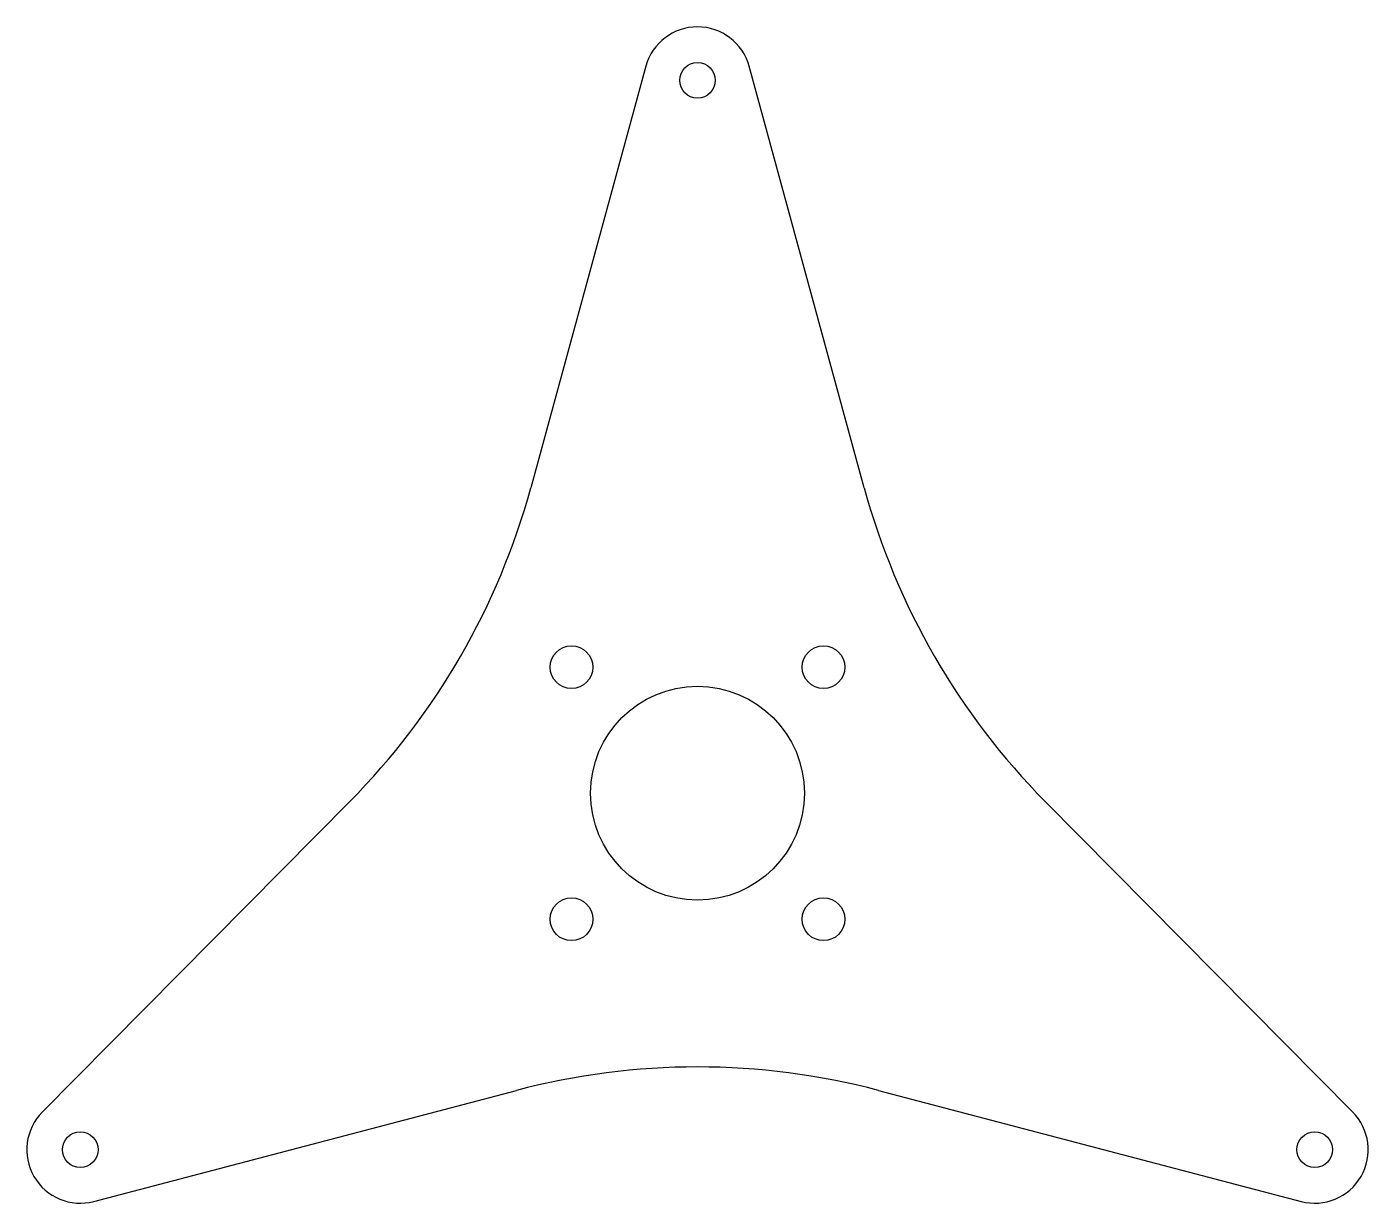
# Model space of a CAD drawing. Header units: millimetres. Extents: x -188 to 188, y -115 to 215.
import ezdxf

# ---------------------------------------------------------------- set-up
doc = ezdxf.new("R2010")
doc.units = ezdxf.units.MM

msp = doc.modelspace()

# ---------------------------------------------------------------- linework, layer by layer
at = {"color": 7, "linetype": 'Continuous', "lineweight": 25}
for p, q in [((-14.47, 203.95), (-46.77, 85.69)), ((46.77, 85.69), (14.47, 203.95)), ((-97.6, -2.34), (-183.86, -89.45)), ((183.86, -89.45), (97.6, -2.34)), ((-169.39, -114.51), (-50.82, -83.35)), ((50.82, -83.35), (169.39, -114.51))]:
    msp.add_line(p, q, dxfattribs=at)
for centre, radius in [((0, 200), 5), ((-35.36, 35.36), 6), ((35.36, 35.36), 6), ((0, 0), 30), ((-35.36, -35.36), 6), ((35.36, -35.36), 6), ((-173.21, -100), 5), ((173.21, -100), 5)]:
    msp.add_circle(centre, radius, dxfattribs=at)
for centre, radius, start, end in [((0, 200), 15, 15.2785, 164.7215), ((-239.71, 138.39), 200, 315.2785, 344.7215), ((239.71, 138.39), 200, 195.2785, 224.7215), ((0, -276.79), 200, 75.2785, 104.7215), ((-173.21, -100), 15, 135.2785, 284.7215), ((173.21, -100), 15, 255.2785, 44.7215)]:
    msp.add_arc(centre, radius, start, end, dxfattribs=at)

doc.saveas('drawing.dxf')
